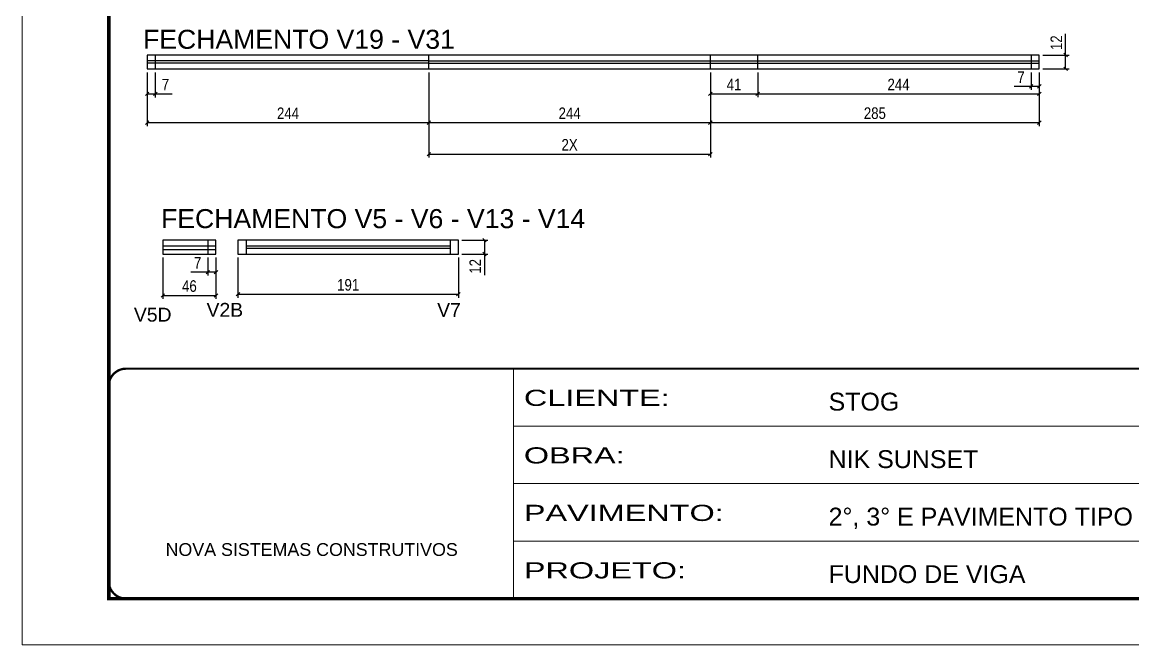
# Model space of a CAD drawing. Header units: millimetres. Extents: x 2437 to 8691, y -1523 to 4121.
# Drawn here: x 2437 to 3400, y 774 to 1313 of the extents above; entities that cross this region are included whole.
import ezdxf

# ---------------------------------------------------------------- set-up
doc = ezdxf.new("R2010")
doc.units = ezdxf.units.MM
doc.linetypes.add('CONTINUO', pattern=[0])
doc.linetypes.add('DASHED', pattern=[0.75, 0.5, -0.25])
for name, color, linetype in [('5', 5, 'Continuous'), ('COTA', 241, 'Continuous'), ('NOMENCLATURA', 7, 'Continuous'), ('Painéis', 200, 'Continuous'), ('SARR_2.2x7', 40, 'Continuous'), ('SARR_EDITAR', 141, 'Continuous')]:
    doc.layers.add(name, color=color, linetype=linetype)
doc.layers.add('Folhas', color=255, linetype='Continuous', lineweight=9)
doc.layers.add('SARRAFO DE PRESSAO', color=251, linetype='DASHED', lineweight=9)
doc.styles.add('ARIAL', font='arial.ttf')
doc.styles.add('COTA TECNICA', font='techl___.ttf', dxfattribs={"height": 10})
doc.styles.add('COTA TECNICA-50', font='techl___.ttf', dxfattribs={"height": 10})
doc.styles.get("Standard").update_dxf_attribs({"font": 'arial.ttf'})
doc.styles.add('Tecnologia', font='')
doc.styles.get('Tecnologia').set_extended_font_data('Forgotten Futurist')
doc.dimstyles.new('COTA PAINEL-50', dxfattribs={"dimtxt": 10, "dimasz": 3, "dimexe": 3, "dimexo": 3, "dimgap": 3, "dimtad": 1, "dimdec": 1, "dimzin": 12, "dimdsep": 46, "dimtxsty": 'COTA TECNICA-50', "dimblk1": 'OBLIQUE', "dimblk2": 'OBLIQUE', "dimsah": 1, "dimcen": 0.9, "dimclrd": 4, "dimclre": 4, "dimclrt": 240, "dimadec": 1, "dimazin": 3, "dimtfac": 1, "dimtdec": 1, "dimtmove": 0, "dimatfit": 3, "dimfxl": 1, "dimtolj": 1, "dimtzin": 12, "dimarcsym": 0})
doc.dimstyles.new('PAINEL', dxfattribs={"dimtxt": 10, "dimasz": 3, "dimexe": 3, "dimexo": 3, "dimgap": 3, "dimtad": 1, "dimdec": 1, "dimzin": 12, "dimdsep": 46, "dimtxsty": 'COTA TECNICA', "dimblk1": 'OBLIQUE', "dimblk2": 'OBLIQUE', "dimsah": 1, "dimcen": 0.9, "dimclrd": 4, "dimclre": 4, "dimclrt": 240, "dimadec": 1, "dimazin": 3, "dimtfac": 1, "dimtdec": 1, "dimtmove": 0, "dimatfit": 3, "dimfxl": 1, "dimtolj": 1, "dimtzin": 12, "dimarcsym": 0})

# ---------------------------------------------------------------- blocks, each defined once
blk = doc.blocks.new('9999999999')
at = {"color": 30, "linetype": 'CONTINUO'}
for p, q in [((98564.56, 34230.21), (98564.56, 34429.45)), ((98564.56, 34379.64), (99583.98, 34379.64)), ((98564.56, 34329.83), (99487.98, 34329.83)), ((98564.56, 34280.02), (99487.98, 34280.02))]:
    blk.add_line(p, q, dxfattribs=at)
at = {"color": 30, "linetype": 'CONTINUO', "const_width": 2}
blk.add_lwpolyline([(99583.98, 34230.21), (99583.98, 34414.45, 0.414214), (99568.98, 34429.45), (98228.98, 34429.45, 0.414214), (98213.98, 34414.45), (98213.98, 34245.21, 0.414214), (98228.98, 34230.21), (99583.98, 34230.21)], format="xyb", dxfattribs=at)
at = {"layer": 'Folhas'}
blk.add_lwpolyline([(98138.98, 34190.21), (99623.98, 34190.21), (99623.98, 35240.21), (98138.98, 35240.21)], close=True, dxfattribs=at)
at = {"layer": 'Folhas', "color": 30, "const_width": 3}
blk.add_lwpolyline([(98213.98, 34230.21), (99583.98, 34230.21), (99583.98, 35200.21), (98213.98, 35200.21)], close=True, dxfattribs=at)
at = {"color": 7, "linetype": 'Continuous', "ltscale": 5, "style": 'ARIAL'}
for s, height, p in [('STOG', 15.483, (98837.68, 34393.13)), ('NIK SUNSET', 15.483, (98837.68, 34343.32)), ('2°, 3° E PAVIMENTO TIPO', 15.4829, (98837.68, 34293.51)), ('NOVA SISTEMAS CONSTRUTIVOS', 11.0592, (98263.19, 34267.21)), ('FUNDO DE VIGA', 15.4829, (98837.68, 34243.7))]:
    blk.add_text(s, height=height, dxfattribs=at).set_placement(p)
at = {"layer": 'Folhas', "color": 7, "style": 'Tecnologia', "width": 1.5}
for s, p in [('CLIENTE:', (98573.65, 34397.17)), ('OBRA:', (98573.65, 34347.31)), ('PAVIMENTO:', (98573.65, 34297.5)), ('PROJETO:', (98573.65, 34247.69))]:
    blk.add_text(s, height=14, dxfattribs=at).set_placement(p)
blk = doc.blocks.new('_Oblique')
at = {"color": 0, "linetype": 'ByBlock', "lineweight": -2}
blk.add_line((-0.5, -0.5), (0.5, 0.5), dxfattribs=at)
blk = doc.blocks.new('*D45')
at = {"layer": 'COTA', "color": 4, "lineweight": -2, "transparency": 16777216}
for p, q in [((2545.63, 1269.67), (2545.63, 1223.11)), ((2789.63, 1269.67), (2789.63, 1223.11)), ((2545.63, 1226.11), (2789.63, 1226.11))]:
    blk.add_line(p, q, dxfattribs=at)
at = {"layer": 'Defpoints', "color": 0, "transparency": 16777216}
for p in [(2545.63, 1272.67), (2789.63, 1272.67), (2789.63, 1226.11)]:
    blk.add_point(p, dxfattribs=at)
at = {"layer": 'COTA', "color": 4, "lineweight": -2, "transparency": 16777216, "xscale": 3, "yscale": 3, "zscale": 3, "rotation": 180}
blk.add_blockref('_Oblique', (2545.63, 1226.11), dxfattribs=at)
at = {"layer": 'COTA', "color": 4, "lineweight": -2, "transparency": 16777216, "xscale": 3, "yscale": 3, "zscale": 3}
blk.add_blockref('_Oblique', (2789.63, 1226.11), dxfattribs=at)
at = {"layer": 'COTA', "color": 240, "transparency": 16777216, "insert": (2667.63, 1234.18), "char_height": 10, "attachment_point": 5, "style": 'COTA TECNICA'}
blk.add_mtext('\\A1;244', dxfattribs=at)
blk = doc.blocks.new('*D46')
at = {"layer": 'COTA', "color": 4, "lineweight": -2, "transparency": 16777216}
for p, q in [((2789.63, 1269.67), (2789.63, 1223.11)), ((3033.63, 1269.67), (3033.63, 1223.11)), ((2789.63, 1226.11), (3033.63, 1226.11))]:
    blk.add_line(p, q, dxfattribs=at)
at = {"layer": 'Defpoints', "color": 0, "transparency": 16777216}
for p in [(2789.63, 1272.67), (3033.63, 1272.67), (3033.63, 1226.11)]:
    blk.add_point(p, dxfattribs=at)
at = {"layer": 'COTA', "color": 4, "lineweight": -2, "transparency": 16777216, "xscale": 3, "yscale": 3, "zscale": 3, "rotation": 180}
blk.add_blockref('_Oblique', (2789.63, 1226.11), dxfattribs=at)
at = {"layer": 'COTA', "color": 4, "lineweight": -2, "transparency": 16777216, "xscale": 3, "yscale": 3, "zscale": 3}
blk.add_blockref('_Oblique', (3033.63, 1226.11), dxfattribs=at)
at = {"layer": 'COTA', "color": 240, "transparency": 16777216, "insert": (2911.63, 1234.18), "char_height": 10, "attachment_point": 5, "style": 'COTA TECNICA'}
blk.add_mtext('\\A1;244', dxfattribs=at)
blk = doc.blocks.new('*D47')
at = {"layer": 'COTA', "color": 4, "lineweight": -2, "transparency": 16777216}
for p, q in [((3033.63, 1269.67), (3033.63, 1248.04)), ((3074.63, 1269.67), (3074.63, 1248.04)), ((3033.63, 1251.04), (3074.63, 1251.04))]:
    blk.add_line(p, q, dxfattribs=at)
at = {"layer": 'Defpoints', "color": 0, "transparency": 16777216}
for p in [(3033.63, 1272.67), (3074.63, 1272.67), (3074.63, 1251.04)]:
    blk.add_point(p, dxfattribs=at)
at = {"layer": 'COTA', "color": 4, "lineweight": -2, "transparency": 16777216, "xscale": 3, "yscale": 3, "zscale": 3, "rotation": 180}
blk.add_blockref('_Oblique', (3033.63, 1251.04), dxfattribs=at)
at = {"layer": 'COTA', "color": 4, "lineweight": -2, "transparency": 16777216, "xscale": 3, "yscale": 3, "zscale": 3}
blk.add_blockref('_Oblique', (3074.63, 1251.04), dxfattribs=at)
at = {"layer": 'COTA', "color": 240, "transparency": 16777216, "insert": (3054.13, 1259.12), "char_height": 10, "attachment_point": 5, "style": 'COTA TECNICA'}
blk.add_mtext('\\A1;41', dxfattribs=at)
blk = doc.blocks.new('*D48')
at = {"layer": 'COTA', "color": 4, "lineweight": -2, "transparency": 16777216}
for p, q in [((3074.63, 1269.67), (3074.63, 1248.04)), ((3318.64, 1269.67), (3318.64, 1248.04)), ((3074.63, 1251.04), (3318.64, 1251.04))]:
    blk.add_line(p, q, dxfattribs=at)
at = {"layer": 'Defpoints', "color": 0, "transparency": 16777216}
for p in [(3074.63, 1272.67), (3318.64, 1272.67), (3318.64, 1251.04)]:
    blk.add_point(p, dxfattribs=at)
at = {"layer": 'COTA', "color": 4, "lineweight": -2, "transparency": 16777216, "xscale": 3, "yscale": 3, "zscale": 3, "rotation": 180}
blk.add_blockref('_Oblique', (3074.63, 1251.04), dxfattribs=at)
at = {"layer": 'COTA', "color": 4, "lineweight": -2, "transparency": 16777216, "xscale": 3, "yscale": 3, "zscale": 3}
blk.add_blockref('_Oblique', (3318.64, 1251.04), dxfattribs=at)
at = {"layer": 'COTA', "color": 240, "transparency": 16777216, "insert": (3196.64, 1259.12), "char_height": 10, "attachment_point": 5, "style": 'COTA TECNICA'}
blk.add_mtext('\\A1;244', dxfattribs=at)
blk = doc.blocks.new('*D131')
at = {"layer": 'COTA', "color": 4, "lineweight": -2, "transparency": 16777216}
for p, q in [((2789.63, 1269.67), (2789.63, 1195.81)), ((3033.63, 1269.67), (3033.63, 1195.81)), ((2789.63, 1198.81), (3033.63, 1198.81))]:
    blk.add_line(p, q, dxfattribs=at)
at = {"layer": 'Defpoints', "color": 0, "transparency": 16777216}
for p in [(2789.63, 1272.67), (3033.63, 1272.67), (3033.63, 1198.81)]:
    blk.add_point(p, dxfattribs=at)
at = {"layer": 'COTA', "color": 4, "lineweight": -2, "transparency": 16777216, "xscale": 3, "yscale": 3, "zscale": 3, "rotation": 180}
blk.add_blockref('_Oblique', (2789.63, 1198.81), dxfattribs=at)
at = {"layer": 'COTA', "color": 4, "lineweight": -2, "transparency": 16777216, "xscale": 3, "yscale": 3, "zscale": 3}
blk.add_blockref('_Oblique', (3033.63, 1198.81), dxfattribs=at)
at = {"layer": 'COTA', "color": 240, "transparency": 16777216, "insert": (2911.63, 1206.87), "char_height": 10, "attachment_point": 5, "style": 'COTA TECNICA'}
blk.add_mtext('\\A1;2X', dxfattribs=at)
blk = doc.blocks.new('*D132')
at = {"layer": 'COTA', "color": 4, "lineweight": -2, "transparency": 16777216}
for p, q in [((3341.46, 1284.67), (3341.46, 1302.99)), ((3321.64, 1284.67), (3344.46, 1284.67)), ((3341.46, 1272.67), (3341.46, 1284.67)), ((3321.64, 1272.67), (3344.46, 1272.67))]:
    blk.add_line(p, q, dxfattribs=at)
at = {"layer": 'Defpoints', "color": 0, "transparency": 16777216}
for p in [(3318.64, 1284.67), (3341.46, 1284.67), (3318.64, 1272.67)]:
    blk.add_point(p, dxfattribs=at)
at = {"layer": 'COTA', "color": 4, "lineweight": -2, "transparency": 16777216, "xscale": 3, "yscale": 3, "zscale": 3}
for p, rotation in [((3341.46, 1284.67), 90), ((3341.46, 1272.67), 270)]:
    blk.add_blockref('_Oblique', p, dxfattribs=dict(at, rotation=rotation))
at = {"layer": 'COTA', "color": 240, "transparency": 16777216, "insert": (3333.4, 1295.33), "char_height": 10, "attachment_point": 5, "rotation": 90, "style": 'COTA TECNICA'}
blk.add_mtext('\\A1;12', dxfattribs=at)
blk = doc.blocks.new('*D133')
at = {"layer": 'COTA', "color": 4, "lineweight": -2, "transparency": 16777216}
for p, q in [((3033.63, 1269.67), (3033.63, 1223.11)), ((3318.64, 1269.67), (3318.64, 1223.11)), ((3033.63, 1226.11), (3318.64, 1226.11))]:
    blk.add_line(p, q, dxfattribs=at)
at = {"layer": 'Defpoints', "color": 0, "transparency": 16777216}
for p in [(3033.63, 1272.67), (3318.64, 1272.67), (3318.64, 1226.11)]:
    blk.add_point(p, dxfattribs=at)
at = {"layer": 'COTA', "color": 4, "lineweight": -2, "transparency": 16777216, "xscale": 3, "yscale": 3, "zscale": 3, "rotation": 180}
blk.add_blockref('_Oblique', (3033.63, 1226.11), dxfattribs=at)
at = {"layer": 'COTA', "color": 4, "lineweight": -2, "transparency": 16777216, "xscale": 3, "yscale": 3, "zscale": 3}
blk.add_blockref('_Oblique', (3318.64, 1226.11), dxfattribs=at)
at = {"layer": 'COTA', "color": 240, "transparency": 16777216, "insert": (3176.14, 1234.24), "char_height": 10, "attachment_point": 5, "style": 'COTA TECNICA'}
blk.add_mtext('\\A1;285', dxfattribs=at)
blk = doc.blocks.new('*D117')
at = {"layer": 'COTA', "color": 4, "lineweight": -2, "transparency": 16777216}
for p, q in [((2545.63, 1269.67), (2545.63, 1247.97)), ((2552.63, 1269.67), (2552.63, 1247.97)), ((2545.63, 1250.97), (2552.63, 1250.97)), ((2552.63, 1250.97), (2567.36, 1250.97))]:
    blk.add_line(p, q, dxfattribs=at)
at = {"layer": 'Defpoints', "color": 0, "transparency": 16777216}
for p in [(2545.63, 1272.67), (2552.63, 1272.67), (2552.63, 1250.97)]:
    blk.add_point(p, dxfattribs=at)
at = {"layer": 'COTA', "color": 4, "lineweight": -2, "transparency": 16777216, "xscale": 3, "yscale": 3, "zscale": 3, "rotation": 180}
blk.add_blockref('_Oblique', (2545.63, 1250.97), dxfattribs=at)
at = {"layer": 'COTA', "color": 4, "lineweight": -2, "transparency": 16777216, "xscale": 3, "yscale": 3, "zscale": 3}
blk.add_blockref('_Oblique', (2552.63, 1250.97), dxfattribs=at)
at = {"layer": 'COTA', "color": 240, "transparency": 16777216, "insert": (2561.49, 1259.04), "char_height": 10, "attachment_point": 5, "style": 'COTA TECNICA-50'}
blk.add_mtext('\\A1;7', dxfattribs=at)
blk = doc.blocks.new('*D118')
at = {"layer": 'COTA', "color": 4, "lineweight": -2, "transparency": 16777216}
for p, q in [((3311.64, 1269.67), (3311.64, 1254.49)), ((3318.64, 1269.67), (3318.64, 1254.49)), ((3311.64, 1257.49), (3296.91, 1257.49)), ((3318.64, 1257.49), (3311.64, 1257.49))]:
    blk.add_line(p, q, dxfattribs=at)
at = {"layer": 'Defpoints', "color": 0, "transparency": 16777216}
for p in [(3311.64, 1272.67), (3318.64, 1272.67), (3311.64, 1257.49)]:
    blk.add_point(p, dxfattribs=at)
at = {"layer": 'COTA', "color": 4, "lineweight": -2, "transparency": 16777216, "xscale": 3, "yscale": 3, "zscale": 3, "rotation": 180}
blk.add_blockref('_Oblique', (3311.64, 1257.49), dxfattribs=at)
at = {"layer": 'COTA', "color": 4, "lineweight": -2, "transparency": 16777216, "xscale": 3, "yscale": 3, "zscale": 3}
blk.add_blockref('_Oblique', (3318.64, 1257.49), dxfattribs=at)
at = {"layer": 'COTA', "color": 240, "transparency": 16777216, "insert": (3302.78, 1265.56), "char_height": 10, "attachment_point": 5, "style": 'COTA TECNICA-50'}
blk.add_mtext('\\A1;7', dxfattribs=at)
blk = doc.blocks.new('*D119')
at = {"layer": 'COTA', "color": 4, "linetype": 'ByBlock', "lineweight": -2, "transparency": 16777216}
for p, q in [((2559.21, 1109.22), (2559.21, 1073.32)), ((2605.21, 1109.22), (2605.21, 1073.32)), ((2559.21, 1076.32), (2605.21, 1076.32))]:
    blk.add_line(p, q, dxfattribs=at)
at = {"layer": 'Defpoints', "color": 0, "linetype": 'ByBlock', "transparency": 16777216}
for p in [(2559.21, 1112.22), (2605.21, 1112.22), (2605.21, 1076.32)]:
    blk.add_point(p, dxfattribs=at)
at = {"layer": 'COTA', "color": 4, "linetype": 'ByBlock', "lineweight": -2, "transparency": 16777216, "xscale": 3, "yscale": 3, "zscale": 3, "rotation": 180}
blk.add_blockref('_Oblique', (2559.21, 1076.32), dxfattribs=at)
at = {"layer": 'COTA', "color": 4, "linetype": 'ByBlock', "lineweight": -2, "transparency": 16777216, "xscale": 3, "yscale": 3, "zscale": 3}
blk.add_blockref('_Oblique', (2605.21, 1076.32), dxfattribs=at)
at = {"layer": 'COTA', "color": 240, "linetype": 'ByBlock', "transparency": 16777216, "insert": (2582.21, 1084.43), "char_height": 10, "attachment_point": 5, "style": 'COTA TECNICA-50'}
blk.add_mtext('\\A1;46', dxfattribs=at)
blk = doc.blocks.new('*D120')
at = {"layer": 'COTA', "color": 4, "linetype": 'ByBlock', "lineweight": -2, "transparency": 16777216}
for p, q in [((2624.27, 1109.22), (2624.27, 1074.41)), ((2815.27, 1109.22), (2815.27, 1074.41)), ((2624.27, 1077.41), (2815.27, 1077.41))]:
    blk.add_line(p, q, dxfattribs=at)
at = {"layer": 'Defpoints', "color": 0, "linetype": 'ByBlock', "transparency": 16777216}
for p in [(2624.27, 1112.22), (2815.27, 1112.22), (2815.27, 1077.41)]:
    blk.add_point(p, dxfattribs=at)
at = {"layer": 'COTA', "color": 4, "linetype": 'ByBlock', "lineweight": -2, "transparency": 16777216, "xscale": 3, "yscale": 3, "zscale": 3, "rotation": 180}
blk.add_blockref('_Oblique', (2624.27, 1077.41), dxfattribs=at)
at = {"layer": 'COTA', "color": 4, "linetype": 'ByBlock', "lineweight": -2, "transparency": 16777216, "xscale": 3, "yscale": 3, "zscale": 3}
blk.add_blockref('_Oblique', (2815.27, 1077.41), dxfattribs=at)
at = {"layer": 'COTA', "color": 240, "linetype": 'ByBlock', "transparency": 16777216, "insert": (2719.77, 1085.5), "char_height": 10, "attachment_point": 5, "style": 'COTA TECNICA-50'}
blk.add_mtext('\\A1;191', dxfattribs=at)
blk = doc.blocks.new('*D121')
at = {"layer": 'COTA', "color": 4, "lineweight": -2, "transparency": 16777216}
for p, q in [((2818.27, 1124.22), (2840.92, 1124.22)), ((2837.92, 1124.22), (2837.92, 1112.22)), ((2818.27, 1112.22), (2840.92, 1112.22)), ((2837.92, 1112.22), (2837.92, 1093.9))]:
    blk.add_line(p, q, dxfattribs=at)
at = {"layer": 'Defpoints', "color": 0, "transparency": 16777216}
for p in [(2815.27, 1124.22), (2815.27, 1112.22), (2837.92, 1112.22)]:
    blk.add_point(p, dxfattribs=at)
at = {"layer": 'COTA', "color": 4, "lineweight": -2, "transparency": 16777216, "xscale": 3, "yscale": 3, "zscale": 3}
for p, rotation in [((2837.92, 1124.22), 90), ((2837.92, 1112.22), 270)]:
    blk.add_blockref('_Oblique', p, dxfattribs=dict(at, rotation=rotation))
at = {"layer": 'COTA', "color": 240, "transparency": 16777216, "insert": (2829.86, 1101.56), "char_height": 10, "attachment_point": 5, "rotation": 90, "style": 'COTA TECNICA-50'}
blk.add_mtext('\\A1;12', dxfattribs=at)
blk = doc.blocks.new('*D122')
at = {"layer": 'COTA', "color": 4, "lineweight": -2, "transparency": 16777216}
for p, q in [((2598.21, 1109.22), (2598.21, 1093.57)), ((2605.21, 1109.22), (2605.21, 1093.57)), ((2598.21, 1096.57), (2583.48, 1096.57)), ((2605.21, 1096.57), (2598.21, 1096.57))]:
    blk.add_line(p, q, dxfattribs=at)
at = {"layer": 'Defpoints', "color": 0, "transparency": 16777216}
for p in [(2598.21, 1112.22), (2605.21, 1112.22), (2598.21, 1096.57)]:
    blk.add_point(p, dxfattribs=at)
at = {"layer": 'COTA', "color": 4, "lineweight": -2, "transparency": 16777216, "xscale": 3, "yscale": 3, "zscale": 3, "rotation": 180}
blk.add_blockref('_Oblique', (2598.21, 1096.57), dxfattribs=at)
at = {"layer": 'COTA', "color": 4, "lineweight": -2, "transparency": 16777216, "xscale": 3, "yscale": 3, "zscale": 3}
blk.add_blockref('_Oblique', (2605.21, 1096.57), dxfattribs=at)
at = {"layer": 'COTA', "color": 240, "transparency": 16777216, "insert": (2589.34, 1104.64), "char_height": 10, "attachment_point": 5, "style": 'COTA TECNICA-50'}
blk.add_mtext('\\A1;7', dxfattribs=at)

msp = doc.modelspace()

# ---------------------------------------------------------------- linework, layer by layer
at = {"layer": 'Painéis'}
for p, q in [((2789.63, 1272.67), (2789.63, 1284.67)), ((3033.63, 1272.67), (3033.63, 1284.67)), ((3074.63, 1272.67), (3074.63, 1284.67))]:
    msp.add_line(p, q, dxfattribs=at)
msp.add_lwpolyline([(2545.63, 1284.67), (2545.63, 1272.67), (3318.64, 1272.67), (3318.64, 1284.67)], close=True, dxfattribs=at)
at = {"layer": 'Painéis', "linetype": 'ByBlock'}
for points in [[(2559.21, 1124.22), (2559.21, 1112.22), (2605.21, 1112.22), (2605.21, 1124.22)], [(2624.27, 1124.22), (2624.27, 1112.22), (2815.27, 1112.22), (2815.27, 1124.22)]]:
    msp.add_lwpolyline(points, close=True, dxfattribs=at)
at = {"layer": 'SARR_2.2x7', "linetype": 'DASHED'}
for p, q in [((2552.63, 1284.67), (2552.63, 1272.67)), ((3311.64, 1284.67), (3311.64, 1272.67)), ((2598.21, 1124.22), (2598.21, 1112.22))]:
    msp.add_line(p, q, dxfattribs=at)
at = {"layer": 'SARR_2.2x7', "linetype": 'Continuous'}
for p, q in [((2631.27, 1124.22), (2631.27, 1112.22)), ((2808.27, 1124.22), (2808.27, 1112.22))]:
    msp.add_line(p, q, dxfattribs=at)
at = {"layer": 'SARR_EDITAR', "linetype": 'Continuous'}
for p, q in [((2789.63, 1279.67), (2545.63, 1279.67)), ((2789.63, 1277.67), (2545.63, 1277.67)), ((2789.63, 1279.67), (3033.63, 1279.67)), ((2789.63, 1277.67), (3033.63, 1277.67)), ((3033.63, 1279.67), (3318.64, 1279.67)), ((3033.63, 1277.67), (3318.64, 1277.67)), ((2559.21, 1119.22), (2605.21, 1119.22)), ((2631.27, 1119.22), (2808.27, 1119.22)), ((2631.27, 1117.22), (2808.27, 1117.22)), ((2559.21, 1116.22), (2605.21, 1116.22))]:
    msp.add_line(p, q, dxfattribs=at)

# ---------------------------------------------------------------- block references
at = {"layer": 'SARRAFO DE PRESSAO', "color": 6, "linetype": 'ByBlock'}
msp.add_blockref('9999999999', (-95701.64, -33416.52), dxfattribs=at)

# ---------------------------------------------------------------- texts
at = {"layer": '5', "linetype": 'Continuous'}
for s, p in [('V2B', (2597.06, 1057.9)), ('V7', (2796.89, 1057.81)), ('V5D', (2534.12, 1053.71))]:
    msp.add_text(s, height=12, rotation=359.99996, dxfattribs=at).set_placement(p)
at = {"layer": 'NOMENCLATURA', "linetype": 'Continuous'}
for s, p in [('FECHAMENTO V19 - V31', (2542, 1290.05)), ('FECHAMENTO V5 - V6 - V13 - V14', (2557.62, 1134.67))]:
    msp.add_text(s, height=16.5, dxfattribs=at).set_placement(p)

# ---------------------------------------------------------------- dimensions: what is measured, and where the dimension line sits
at = {"layer": 'COTA', "color": 5}
dim = msp.add_linear_dim(base=(3341.46, 1284.67), p1=(3318.64, 1272.67), p2=(3318.64, 1284.67), angle=90, dimstyle='PAINEL', dxfattribs=at)
dim.commit()
dim.dimension.update_dxf_attribs({"geometry": '*D132', "text_midpoint": (3333.4, 1295.33)})
for base, p1, p2, picture, middle in [((2789.63, 1226.11), (2545.63, 1272.67), (2789.63, 1272.67), '*D45', (2667.63, 1234.18)), ((3033.63, 1226.11), (2789.63, 1272.67), (3033.63, 1272.67), '*D46', (2911.63, 1234.18)), ((3074.63, 1251.04), (3033.63, 1272.67), (3074.63, 1272.67), '*D47', (3054.13, 1259.12)), ((3318.64, 1226.11), (3033.63, 1272.67), (3318.64, 1272.67), '*D133', (3176.14, 1234.24)), ((3318.64, 1251.04), (3074.63, 1272.67), (3318.64, 1272.67), '*D48', (3196.64, 1259.12))]:
    dim = msp.add_linear_dim(base=base, p1=p1, p2=p2, dimstyle='PAINEL', dxfattribs=at)
    dim.commit()
    dim.dimension.update_dxf_attribs({"geometry": picture, "text_midpoint": middle})
at = {"layer": 'COTA'}
for base, p1, p2, picture, middle in [((2552.63, 1250.97), (2545.63, 1272.67), (2552.63, 1272.67), '*D117', (2561.49, 1259.04)), ((3311.64, 1257.49), (3318.64, 1272.67), (3311.64, 1272.67), '*D118', (3302.78, 1265.56)), ((2598.21, 1096.57), (2605.21, 1112.22), (2598.21, 1112.22), '*D122', (2589.34, 1104.64))]:
    dim = msp.add_linear_dim(base=base, p1=p1, p2=p2, dimstyle='COTA PAINEL-50', dxfattribs=at)
    dim.commit()
    dim.dimension.update_dxf_attribs({"geometry": picture, "text_midpoint": middle})
at = {"layer": 'COTA', "color": 5}
dim = msp.add_linear_dim(base=(3033.63, 1198.81), p1=(2789.63, 1272.67), p2=(3033.63, 1272.67), text='2X', dimstyle='PAINEL', dxfattribs=at)
dim.commit()
dim.dimension.update_dxf_attribs({"geometry": '*D131', "text_midpoint": (2911.63, 1206.87)})
at = {"layer": 'COTA'}
dim = msp.add_linear_dim(base=(2837.92, 1112.22), p1=(2815.27, 1124.22), p2=(2815.27, 1112.22), angle=90, dimstyle='COTA PAINEL-50', dxfattribs=at)
dim.commit()
dim.dimension.update_dxf_attribs({"geometry": '*D121', "text_midpoint": (2829.86, 1101.56)})
at = {"layer": 'COTA', "color": 1, "linetype": 'ByBlock'}
for base, p1, p2, picture, middle in [((2605.21, 1076.32), (2559.21, 1112.22), (2605.21, 1112.22), '*D119', (2582.21, 1084.43)), ((2815.27, 1077.41), (2624.27, 1112.22), (2815.27, 1112.22), '*D120', (2719.77, 1085.5))]:
    dim = msp.add_linear_dim(base=base, p1=p1, p2=p2, dimstyle='COTA PAINEL-50', override={"dimarcsym": 1}, dxfattribs=at)
    dim.commit()
    dim.dimension.update_dxf_attribs({"geometry": picture, "text_midpoint": middle})

doc.saveas('drawing.dxf')
